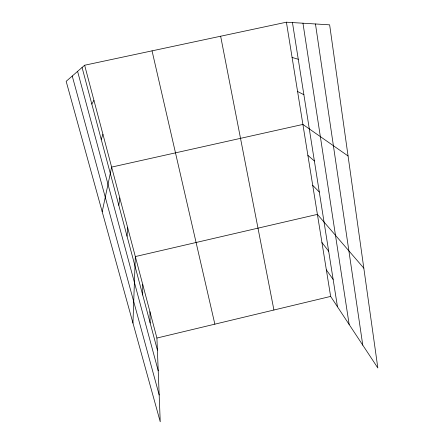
<?xml version="1.0" encoding="UTF-8"?>
<svg xmlns="http://www.w3.org/2000/svg" width="444" height="444" viewBox="0 0 444 444"><rect width="100%" height="100%" fill="white"/><g stroke="black" fill="none" stroke-linecap="round" stroke-linejoin="round"><path stroke-width="0.67" d="M142.696 294.971L142.746 284.565M132.95 323.038L135.331 256.571L317.405 214.38L363.814 268.154M127.028 236.186L127.678 227.694M118.803 205.317L119.78 197.885M102.203 211.76L111.627 167.099L302.897 124.431L348.057 155.961M101.221 139.349L102.941 134.31M91.819 104.068L93.95 100.372M84.638 65.235L66.162 81.324L160.24 421.8L156.915 338.045L84.638 65.235L286.408 22.2L329.642 24.836L377.838 367.976L330.636 296.42L286.408 22.2M156.915 338.045L330.636 296.42M292.091 57.443L298.268 59.28M297.585 91.503L303.879 94.7M307.886 155.361L314.374 160.983M312.72 185.331L319.291 192.03M321.95 242.552L328.665 251.199M326.357 269.885L333.133 279.415M72.244 76.029L159.18 394.994M77.589 71.373L158.219 370.823M82.068 67.471L157.398 350.122M152.048 50.855L214.857 324.164M220.646 36.225L273.92 310.012M292.452 22.566L337.468 306.776M302.963 23.21L349.156 324.492M315.468 23.976L362.77 345.138M149.939 311.71L150.161 322.982"/></g></svg>
